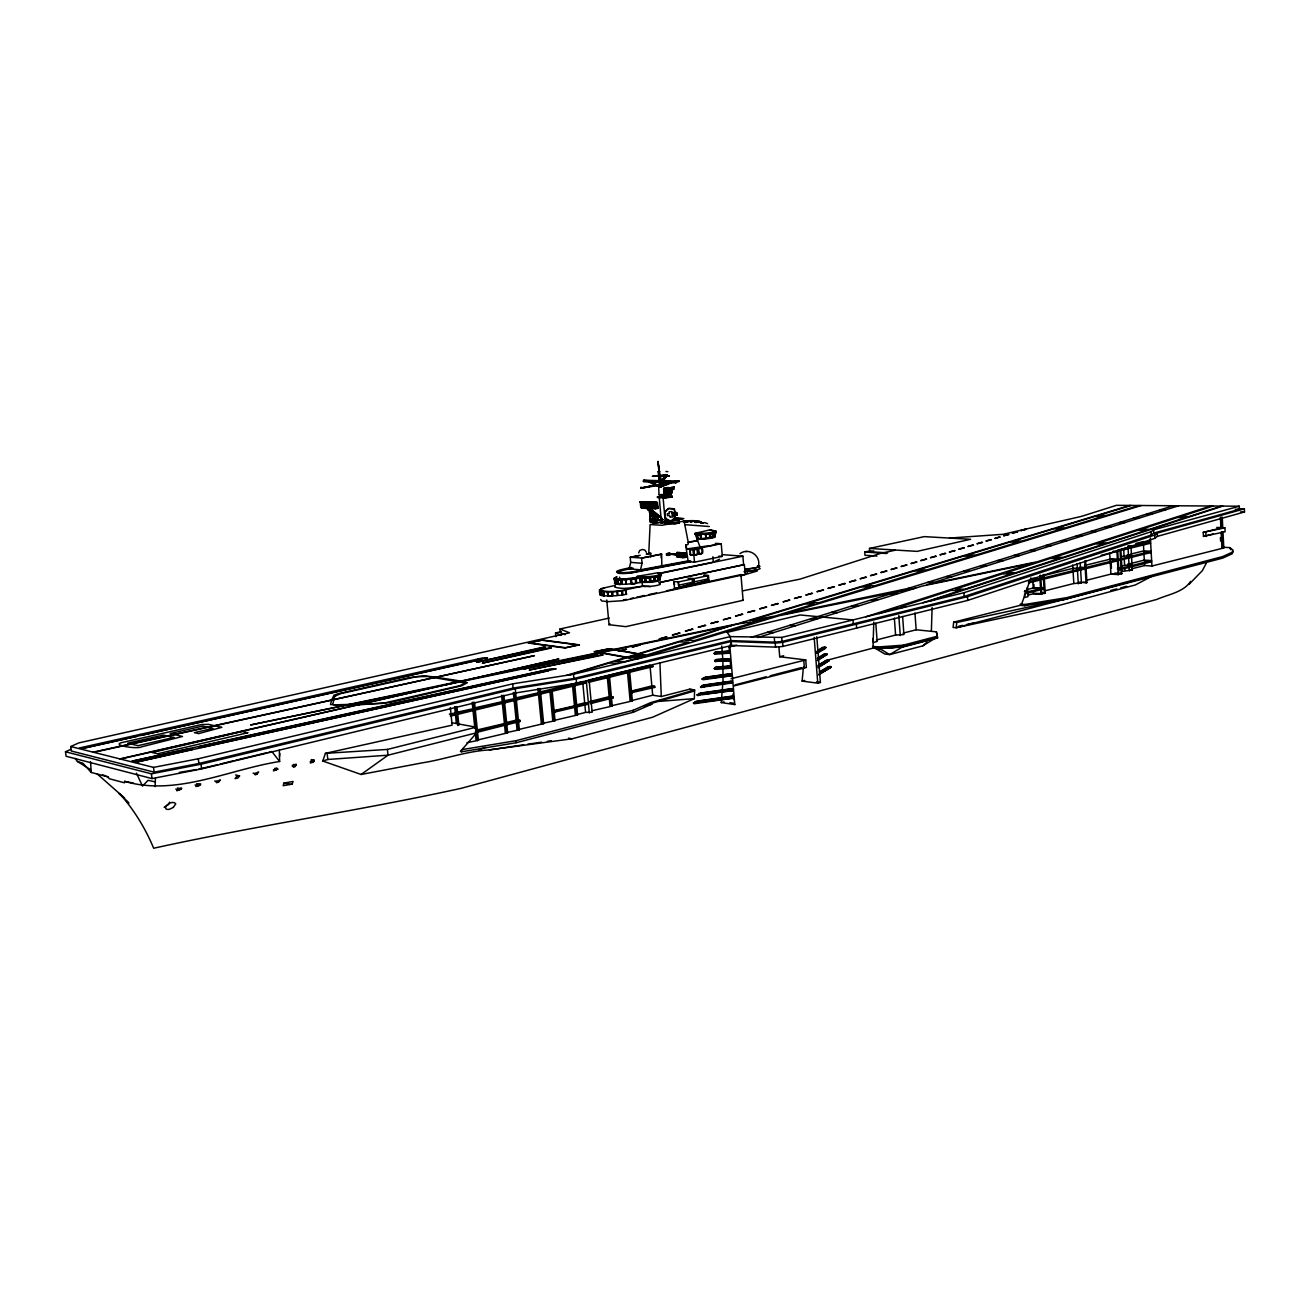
<?xml version="1.0" encoding="UTF-8"?>
<svg xmlns="http://www.w3.org/2000/svg" width="1310" height="1310" viewBox="0 0 1310 1310"><rect width="100%" height="100%" fill="white"/><g stroke="black" fill="none" stroke-linecap="round" stroke-linejoin="round"><path stroke-width="1.5" d="M669.295 491.758L668.837 494.623L671.031 494.541L671.801 492.101A9.039 2.292 86.6 0 0 671.588 489.76L671.359 488.237L668.755 487.549A12.036 1.294 -4.9 0 0 666.135 487.697L664.285 487.844L663.581 489.449L663.875 490.89L666.512 489.989M664.989 494.116L667.429 494.476L663.957 494.148L666.741 493.018L666.888 496.179L669.001 495.868L668.87 494.361L667.183 494.443L668.231 496.768M668.264 494.197C673.848 492.494 664.448 492.593 668.509 493.723M669.213 491.692L669.557 490.202L670.212 491.659A5.682 1.441 86.6 0 1 670.278 493.133L668.804 494.165L668.051 490.333M668.133 490.759L669.443 494.525L670.261 492.822L671.752 492.855L670.261 494.509L670.343 492.953L670.982 493.657M671.178 488.532L671.178 487.533L673.962 486.681L674.142 487.68L671.178 488.532L674.142 487.68M673.782 487.697L673.962 486.681M873.786 622.086L872.984 648.122L826.004 660.518L818.324 665.021M669.197 494.656C671.539 491.676 666.872 493.805 666.61 492.413M932.114 607.578L931.361 631.338M668.689 494.689L665.906 494.836L665.365 493.395A5.682 1.457 86.6 0 0 665.316 491.921L665.742 490.415L671.686 491.25M667.085 492.38C665.218 491.496 665.496 495.753 667.15 494.64M666.544 493.805L668.067 492.822M671.08 494.394L671.702 491.365L669.737 491.152L666.774 491.43L666.823 494.672M106.634 776.208L109.532 778.795L124.45 782.791L124.647 781.366C176.49 796.562 228.628 769.445 279.636 761.503L279.341 750.122M669.213 490.628L666.643 491.43C667.183 489.793 662.598 492.871 667.412 493.952L666.774 494.918L666.479 493.379L667.33 494.017L668.051 493.018L667.412 493.952M669.77 493.199L668.575 496.097M1030.904 577.808L1021.767 603.763L1020.179 605.335L953.696 622.168L953.074 627.441L956.185 627.736L1053.698 606.841L1135.361 584.948L1152.735 575.778M664.989 493.985L665.824 493.215L665.808 494.034M665.955 493.411L665.889 494.394M664.841 494.001L664.006 493.411L665.414 493.428M450.362 707.531L452.13 725.167L325.42 753.348L322.751 761.012L361.085 774.472L422.229 762.862C444.794 759.341 466.753 751.121 489.416 749.893L572.011 738.807L652.675 717.192L694.365 698.623L694.562 689.977L689.502 689.256L661.288 696.511L652.691 695.217L631.125 700.735L632.37 700.932L631.6 692.613L630.356 692.433L630.962 699.082M661.435 486.796C658.521 486.288 669.443 485.011 670.998 482.424L661.468 486.288M648.728 554.277L650.104 524.557L661.959 525.294L684.082 521.069L688.323 542.618L687.881 544.6L685.687 545.042L688.094 560.876L690.19 561.826L694.48 562.17L722.301 556.39L721.237 543.732L715.555 543.355M657.063 520.856C643.996 505.201 651.43 508.345 661.91 518.301M661.615 518.596L651.447 509.868M657.751 515.092L657.636 519.808M657.489 519.955C661.615 509.23 652.364 521.675 651.103 511.883M668.46 492.233C670.36 493.297 670.392 494.574 668.64 493.723L668.509 493.035C663.138 492.494 670.785 494.509 666.872 493.952L667.199 493.281M668.182 494.279C667.887 491.512 674.142 493.133 668.608 492.691M665.889 494.738L667.199 493.854M155.169 786.639L155.382 778.337M653.985 516.189L649.94 515.19L650.988 512.014L649.891 515.288L652.806 511.784M668.509 493.854L667.445 495.884M654.214 581.329L654.312 576.957L654.214 581.329L650.53 581.443L650.186 577.464L652.937 577.12M654.607 580.919L654.902 576.858L658.144 576.171L657.817 580.608L654.607 580.919L657.817 580.608M655.066 581.182L654.902 576.858M650.611 519.857L653.968 515.976L649.924 514.814L657.898 515.272L650.693 519.972L662.925 519.824L650.726 520.381L662.991 519.562C632.255 523.279 665.267 523.803 672.325 520.643M709.594 537.968L709.725 533.678L705.73 534.152L706.205 538.377L709.594 537.968L709.725 533.678M713.77 532.875L715.981 532.466L713.77 532.875L713.049 537.329L710.429 537.853L710.298 533.579L713.852 533.236L710.298 533.579M710.429 537.853L710.757 533.841M729.752 645.077L734.795 704.583L721.237 702.569L723.022 681.053L722.891 661.599M279.554 756.394L279.816 753.528M816.801 636.791L820.404 682.461L817.767 683.165L802.113 681.102L803.423 667.117M874.376 647.762L872.984 648.122L880.222 648.941L889.703 654.591L902.885 646.682L880.189 648.417L874.376 647.762L884.807 654.034L889.703 654.591L922.731 645.879L935.274 638.183M1063.638 599.505L956.791 622.463L956.185 627.736L1063.638 599.505L1024.649 605.728L1020.179 605.335M649.989 514.846C650.906 518.727 667.445 510.589 651.168 520.103M277.785 769.117L276.77 768.02L275.002 768.741L273.495 770.886L277.785 769.117L274.789 768.413M638.658 552.902L639.788 550.413L642.375 549.48L644.831 550.036L646.403 552.329M694.48 521.38L696.674 522.019L695.151 520.84L689.764 520.643L691.107 522.281L689.78 520.774M694.202 521.478L697.919 522.019M692.646 520.643L699.671 521.396L697.018 521.871M701.358 522.379L695.905 522.117M699.638 521.495L703.454 523.23L693.006 520.61M699.949 521.56L701.243 523.034M683.28 521.167L694.939 520.725M691.778 522.379L689.6 521.396L684.999 521.92L690.092 520.659L683.165 521.789M686.063 522.1L685.097 521.265M688.34 521.216C686.194 520.447 695.774 520.774 684.999 521.92M657.358 580.33L658.144 576.171M660.928 574.812L659.847 579.822L657.767 580.215L658.537 576.056L660.256 575.352M658.39 580.445L659.176 576.285M653.805 515.878L654.181 520.496L653.739 516.156M709.971 537.591L712.591 537.067L713.393 532.974M714.31 536.429L715.882 531.811L714.933 536.642L713.59 537.182L714.392 533.088M239.55 775.913L237.945 778.025L235.047 778.631L236.635 776.519L239.55 775.913L235.62 774.963M169.661 802.162L168.581 804.504L164.159 807.288L165.387 806.845M739.97 553.655C748.583 547.105 761.65 555.735 758.277 566.706A10.807 1.572 -4.7 0 1 748.78 568.736L745.308 568.999M659.667 579.036L660.338 576.138M660.584 576.253L659.339 579.495M714.621 535.97L715.293 533.137M688.094 560.876L640.508 569.817L629.144 568.851L630.683 562.367L630.225 557.258L640.246 555.243M640.508 569.817L642.064 563.3L641.605 558.158L661.665 554.114L661.796 565.429M331.561 700.162L330.513 704.551L343.695 705.37M331.643 699.867L334.099 695.07L339.044 693.514L409.08 677.597L423.654 675.829L435.493 677.09M657.767 580.215L659.208 579.609L660.387 575.237M606.759 599.996L609.052 624.706L625.82 626.655L743.081 600.308L742.377 599.865M640.639 505.447L641.556 501.976M642.539 503.711L642.964 502.041L643.505 507.51M642.62 503.908L643.046 502.303L643.898 503.973M643.538 505.906L644.454 502.369L644.782 505.971M645.453 504.055L645.797 502.188M646.37 506.053L647.222 502.254M644.389 502.123L643.947 503.777L643.21 502.058M648.286 504.203L648.646 502.336M649.203 506.2L650.153 502.647M651.152 504.35L651.496 502.467M652.069 506.348L652.92 502.549M654.001 504.497L654.361 502.614L654.918 508.509L656.392 508.329L655.409 502.516M650.071 502.401L649.629 504.072L648.892 502.336M653.166 502.549L654.722 506.184L655.786 502.68L656.392 508.329M654.918 506.495L655.868 502.942M656.785 504.432L657.227 502.762L657.767 508.264L656.441 506.741L657.669 508.378M656.867 504.645L657.309 503.007M1190.626 581.394C1183.536 592.218 1168.16 594.462 1156.877 599.407L461.529 788.243C359.48 810.71 255.532 825.791 153.663 848.241C145.639 828.87 134.57 810.857 120.897 794.941L128.888 803.194L126.022 800.377M200.397 784.772L200.659 783.871L197.646 784.477L195.91 786.54L200.397 784.772L196.533 783.789M741.116 575.794L756.82 571.127L756.705 569.686L747.126 571.75L747.24 573.207M705.255 538.459L701.783 538.672L705.255 538.459C708.546 532.302 696.887 533.055 701.783 538.672M649.744 581.853L649.531 577.514L645.24 578.087L646.207 582.049L649.744 581.853L649.531 577.514M646.207 582.049L645.355 577.759M292.13 784.166L293.063 781.464L284.204 783.036L283.107 785.689L292.13 784.166L283.549 783.167M653.1 511.719L649.891 515.288L653.133 511.62L649.907 515.256L651.005 511.948M672.963 488.057L664.956 496.965L672.161 496.998L672.096 496.146L670.524 496.916M616.797 591.563L612.671 591.842L613.031 595.903L617.174 595.624L616.83 591.449M677.204 552.738L680.872 553.442L677.221 553.753L677.548 552.525M678.203 553.819L678.547 552.607L682.887 552.82C686.849 552.853 685.032 555.129 683.214 553.066M677.532 556.472L677.99 556.144C683.82 557.929 673.52 556.816 677.385 554.932M678.187 553.098L677.221 553.753M677.057 556.21C678.858 557.241 681.167 555.636 680.496 557.471C678.776 555.44 679.12 556.75 677.45 556.242M676.992 552.542C677.892 557.11 675.944 551.33 677.958 552.443L678.58 553.115L677.319 553.18M677.204 556.734L679.841 556.16L677.09 556.521M680.512 552.755L677.909 553.213M677.057 556.865L678.695 556.341M681.167 554.048L681.855 553.524L679.906 553.131L681.495 552.82M678.613 553.491L684.868 552.967L685.638 554.949M681.118 553.017L682.854 553.59L681.233 552.918M681.364 553.066L680.185 553.966M680.217 556.635L681.806 556.324M678.514 557.307L682.215 556.242L684.148 557.176L683.46 557.7M679.906 553.131L682.494 552.902M682.494 553.115L683.885 552.885M683.181 556.865C686.98 556.619 680.922 557.372 684.18 556.39C687.357 557.618 681.331 557.7 683.329 556.324C683.018 559.092 688.503 556.095 684.541 557.192C681.855 555.866 682.674 557.683 678.875 556.324M685.097 553.606L681.626 552.935M684.262 553.459L683.574 553.328M684.262 557.077L685.441 557.028M685.245 557.143L686.112 556.996M685.376 556.816L684.868 557.471M685.474 555.571L685.703 557.389L686.08 554.965L668.951 554.114L686.08 554.965M685.818 557.061L685.31 555.604M600.7 599.456L601.617 600.962L608.298 601.65L623.134 600.668L745.193 574.386L744.375 564.61L660.109 582.295M599.882 594.576L599.767 589.893L601.257 591.137L601.634 595.182L599.882 594.576L600.815 593.889M659.012 486.845L659.683 486.207L650.513 481.572C641.523 480 677.892 494.771 649.203 481.556M731.406 675.764L730.309 673.733L705.599 677.172L702.013 679.038L731.406 675.764L702.962 679.726M730.538 682.084L731.881 681.331L732.437 682.346L700.555 686.833L704.141 684.966L730.931 681.2M731.569 688.667L732.683 690.697L731.569 688.667L700.866 693.006L697.002 694.922L732.683 690.697M733.305 698.148L732.208 696.134L697.313 701.096L693.448 703.011L733.305 698.148L694.136 703.748M650.923 520.398L649.891 520.791L650.251 519.546L651.463 520.316L650.251 519.546M181.255 788.964L181.713 788.096L180.698 788.014L176.752 790.732L181.255 788.964L177.423 787.949M1206.232 563.267L1202.383 570.62L1189.054 584.325M714.654 660.944L716.603 659.503L728.278 658.668L730.178 659.847L729.654 660.731L714.654 660.944L730.178 659.847M714.015 653.461L715.948 652.003L727.639 651.185L729.539 652.364L729.015 653.231L714.015 653.461L729.539 652.364M714.769 654.23L716.701 652.789L721.908 652.429M657.423 520.872C658.537 513.356 641.31 507.592 651.594 510.081M609.052 624.706L610.231 624.084M1233.218 551.788L1231.989 553.884L1222.705 558.109L1062.476 599.996L1063.507 599.652M727.115 652.053L727.639 651.185M728.278 658.668L728.442 660.567L729.654 660.731M722.661 667.429L728.917 666.151L730.816 667.347L730.292 668.215L714.245 668.509L716.324 667.036L728.917 666.151M659.601 481.13L666.348 476.136L662.925 481.769L662.205 480.754L644.323 480.213M715.375 661.73L716.914 661.091L716.603 659.503M827.232 667.854L828.002 666.79L831.31 666.774L818.635 674.961M817.325 660.649L827.331 654.23L824.088 654.165L817.817 657.784M820.044 664.629L826.004 660.518L829.328 660.518L818.111 667.74M641.867 505.988L640.819 507.379L641.982 506.102L642.064 508.083L651.709 508.951M643.341 501.714L643.816 507.658L644.7 506.135L644.946 507.707L644.766 502.221L645.29 507.199M643.75 507.641L644.815 506.25M649.105 507.92L647.779 506.397L649.187 507.822L650.497 506.544M653.231 506.577L652.167 507.969L651.905 506.511M652.282 508.083L653.346 506.692L653.608 508.165M655.033 508.133L656.097 506.724M655.147 508.247L656.212 506.839M824.088 654.165L823.22 655.278L826.561 655.295M822.795 647.418L821.927 648.532L823.122 649.138L826.053 647.484L822.795 647.418L817.587 650.382M451.966 722.76L476.119 727.181L476.693 732.765L460.383 751.498L461.726 751.76L516.206 742.721L633.418 712.214L651.84 704.141L650.677 702.635L694.562 689.977L689.502 689.256M615.389 586.192L614.701 587.011C626.327 590.957 639.247 584.604 650.415 586.667M295.241 766.448L296.256 764.221L293.538 764.827L292.474 766.072L293.669 767.234L295.241 766.448L292.228 765.76M614.013 578.742L615.241 578.054L614.013 578.742L615.16 583.72L615.438 579.315M314.22 760.258L311.452 760.848L310.421 763.075L314.269 761.257L314.22 760.258L311.19 759.587M649.269 510.016L650.628 519.513M665.955 471.534L667.822 471.633M660.256 481.032L665.349 476.431L667.298 476.283L665.398 475.71L669.164 476.136L666.659 476.349L666.626 474.924L667.674 475.776M705.239 679.153L710.446 677.335M173.362 807.386L175.753 803.832C173.428 800.328 165.862 804.045 165.502 807.91L165.944 808.794A4.176 2.243 -22.4 0 0 169.907 809.089L173.329 807.386M700.916 538.688L700.375 534.464L696.642 534.758L698.05 538.656L700.916 538.688L700.375 534.464M698.05 538.656L701.276 538.361M642.44 581.984L645.699 581.706L644.733 577.759L640.967 578.021L642.44 581.984L645.322 582.066L644.356 578.119L640.967 578.021M644.733 577.759L645.322 582.066M672.685 489.187L664.874 496.113L661.353 495.95M257.071 774.095L258.659 771.983L254.353 773.768L255.27 774.832L257.071 774.095L253.108 773.146M922.731 645.879L927.054 642.08M665.103 476.283L669.132 475.923L665.071 475.988M680.594 556.783L679.382 556.013M681.413 556.504L682.461 557.618L682.346 556.242M677.532 557.241L677.532 556.226M680.611 553.098L679.923 552.591C677.827 551.756 681.265 554.965 678.269 552.804M701.243 687.57L709.021 685.114M683.149 554.195L683.836 553.672L682.215 552.984M70.593 749.451L65.5 751.776L66.09 756.263L151.993 778.582L201.576 768.937L515.714 692.941L576.564 683.247L731.324 645.502L775.553 647.124L782.971 646.419L967.713 600.406L1154.863 538.328L1157.385 536.363L1244.5 511.964L1244.353 508.869L1238.294 508.82M65.5 751.776L151.403 773.817L201.003 764.221L515.288 688.683L576.171 679.038L730.98 641.523L775.225 643.095L782.643 642.391L967.468 596.672L1154.683 535.037L1157.205 533.105L1244.353 508.869M218.59 781.988L220.375 779.925L215.839 781.677L216.723 782.709L218.59 781.988L214.709 781.006M565.101 634.679L560.32 632.746L559.959 628.996L569.506 632.812L78.731 742.917L70.74 746.536L71.329 751.023L154.105 772.147L198.874 763.484L513.111 688.094L573.911 678.465L730.521 640.59L774.652 642.146L782.054 641.442L964.16 596.459L1151.195 535.053L1153.766 533.088L1239.424 509.328L1239.26 506.217L1116.447 505.333L1081.323 516.418L1002.985 534.316L949.488 538.066M70.74 746.536L153.516 767.382L198.301 758.768L512.685 683.836L573.502 674.257L730.194 636.611L781.726 637.413L963.898 592.726L1151.015 531.762L1153.586 529.813L1239.26 506.217M677.663 552.755L678.547 552.607M684.508 553.573L682.657 553.819L683.804 553.213M684.868 552.967L684.639 553.606M684.148 554.261L685.719 553.36M680.938 556.357L682.837 556.914M681.478 557.536L685.49 556.717M683.787 556.472L682.461 557.618M684.262 557.29L685.179 556.472M361.085 774.472L388.038 755.182L476.693 732.765M662.909 495.753L671.768 489.416L673.717 489.269L672.701 489.449L672.587 488.106M662.844 494.983L672.75 488.958M618.877 663.351L609.314 662.991L570.358 674.748M831.31 666.774L819.094 674.093L830.54 667.838M819.307 671.965L828.002 666.79M820.109 672.177L830.049 666.25M817.915 665.938L828.051 659.978M818.57 666.774L826.512 662.107L825.218 661.583M818.341 666.986L829.328 660.518M817.391 658.701L826.135 653.641M818.062 659.552L824.498 655.819M817.784 659.765L827.331 654.23M816.883 653.362L825.185 648.614M816.703 651.545L824.858 646.894M816.032 653.182L826.053 647.484M655.573 508.264L649.007 509L649.924 508.853M648.417 509.77L649.547 509.754M668.87 494.361L667.576 494.852L668.116 496.048M667.969 493.248L671.342 492.625L668.215 492.724M667.854 492.74L664.334 493.231L668.231 491.823M1152.276 575.86L1062.476 599.996M612.081 595.935L611.95 591.76L607.856 591.94L608.233 596.001L612.081 595.935L611.95 591.76M608.233 596.001L612.327 595.821M607.856 591.94L608.479 595.886M660.666 486.436L670.998 482.424M660.944 486.927L670.507 482.506M599.98 589.729C604.696 587.715 596.901 590.581 600.357 593.758M619.646 577.137C617.714 581.64 636.84 576.302 640.59 577.563L642.735 585.979M674.519 588.649L693.35 583.605L692.941 578.873L688.127 578.578L692.188 578.922L692.482 582.262L678.645 585.242L678.351 581.886L673.897 581.607L674.519 588.649L693.35 583.605M708.857 580.248L690.19 585.259L708.857 580.248L708.448 575.548L703.634 575.254L707.711 575.614L707.99 578.922L694.333 581.869L694.038 578.529M651.119 519.382L649.563 519.857M462.889 749.467L516.009 740.69L633.238 710.266L650.677 702.635M621.955 584.358L621.857 579.904L621.955 584.358L625.967 584.129L625.558 579.806L621.562 580.019M625.967 584.129L625.558 579.806M713.59 537.182L714.933 536.642M616.83 576.662L613.899 578.349L625.705 579.429L640.59 577.563M616.633 577.235L615.487 577.907M687.521 520.643L685.588 522.002L688.061 521.314M695.233 522.117L697.116 521.38M478.87 749.795L485.453 747.371M663.04 497.047L665.316 522.657L661.501 522.985L662.483 522.625M476.119 727.181L387.416 749.435L388.038 755.182L327.811 759.472L322.751 761.012M657.718 573.6L713.361 562.137L719.583 559.223M663.073 497.129L659.241 497.473L661.468 522.886M659.487 496.408L662.991 496.277L661.861 496.146M680.643 552.869L682.101 553.082M680.005 557.094L681.839 556.848M680.987 557.159L681.216 556.16L679.857 556.39M662.418 494.476L659.339 494.738M658.995 494.852L658.668 484.913L660.698 484.897M923.026 602.764L960.328 590.499L950.913 590.401L900.756 606.726L905.538 607.054M1221.46 506.086L1189.087 516.566L1180.605 516.631L1213.126 506.02M929.822 601.093L1222.77 506.086M878.797 613.604L895.925 608.102L901.853 607.955M865.976 616.748L1033.197 563.054L922.355 586.029L757.786 637.561M1210.784 506.004L1037.471 561.679L927.153 584.522L1178.64 505.775M751.219 637.331L902.721 590.09M907.601 588.567L1173.252 505.742M1139.094 505.496L1106.246 515.469L1098.14 515.534L1131.152 505.431M636.251 659.192L779.122 615.716L915.526 588.157M1141.337 505.513L784.608 614.046L910.499 587.977L909.631 587.944M566.591 675.338L625.934 657.44M626.769 657.194L637.724 653.886M638.543 653.641L731.684 625.541L615.372 649.662M1129.924 505.431L737.415 623.822L613.899 649.4M627.032 657.636L615.323 661.353L624.985 661.648L688.798 642.096L679.317 641.851L639.657 653.837M627.867 657.391L638.838 654.083M619.761 650.792L618.353 651.217L620.563 650.939M620.58 650.546L626.508 649.154L621.382 650.693M694.644 690.927L650.759 703.601M657.407 520.643L650.693 520.037M721.237 702.569L724.037 701.832M802.113 681.102L804.733 680.398M604.205 595.821L604.27 591.645L604.205 595.821L607.824 595.87L607.447 591.809L603.828 591.76M607.824 595.87L607.447 591.809M904.784 646.174L933.375 638.691M873.164 646.403L878.208 646.96L878.339 648.728L903.229 646.96L937.567 637.937L936.421 631.846L916.165 629.783L903.032 633.156M601.994 588.878L604.614 588.19M733.682 686.014L806.354 667.494L805.748 659.913L779.696 656.736L778.91 646.993M697.69 695.659L699.966 695.053M1110.847 590.433L1116.775 588.878M1120.738 587.846L1126.665 586.291M878.208 646.96L903.114 645.191L937.452 636.201M644.258 706.09L651.84 704.141M1020.293 604.139L1024.567 604.5L1066.848 597.622L1222.623 556.586L1231.908 552.378L1233.136 550.282L1229.828 547.613L1221.755 547.171M735.008 684.901L766.284 676.779M770.198 675.764L801.474 667.625M876.357 640L895.598 635.055L903.933 634.597L902.606 616.551M731.062 678.727L805.748 659.913M1028.53 595.002L1033.574 593.725L1041.843 594.085L1041.565 589.566L1044.07 588.927L1044.365 593.446L1034.491 593.495L1041.843 594.085M1044.365 593.446L1045.265 593.217L1044.365 578.987L1117.463 560.844L1118.265 574.599L1110.929 574.091L1087.415 580.052M1078.703 582.262L1086.94 582.59L1086.088 568.622M1118.265 574.599L1118.855 570.014L1121.147 569.441L1121.393 573.813L1111.781 573.878L1119.117 574.386M1121.393 573.813L1121.982 569.228L1151.703 561.712L1151.948 566.018L1144.612 565.543L1131.594 568.835M1151.948 566.018L1223.802 547.973L1222.983 531.827L1221.149 532.024L1221.984 548.169M466.966 742.704L478.396 740.33L477.495 731.553L476.398 731.832L477.298 740.608M506.561 733.125L505.693 724.43L506.774 724.152L507.641 732.847L477.184 740.101L478.396 740.33M517.073 729.899L516.222 721.253L518.498 721.188L519.366 729.85L506.413 732.617L507.641 732.847M541.358 723.677L538.41 693.514L540.686 693.448L543.634 723.628L518.138 729.621L519.366 729.85M553 711.969L554.228 712.165L555.063 720.713L542.405 723.415L543.634 723.628M576.596 715.194L575.778 706.729L576.793 706.467L577.612 714.933L553.819 720.5L555.063 720.713M589.091 679.89L592.153 712.263L585.586 712.378L576.367 714.736L577.612 714.933M592.333 710.659L612.261 706.074L611.475 697.706L609.248 697.755L610.018 706.123M610.657 701.947L611.017 705.877L632.37 700.932M619.925 571.111C610.296 574.648 631.436 573.6 634.318 572.355L690.19 561.826M619.139 571.618L621.005 571.144M779.696 656.736L783.658 655.737M1045.462 590.695L1073.823 583.507L1081.421 583.048L1080.57 569.08L1077.442 569.866L1078.294 583.834M1121.573 571.389L1132.348 570.079L1132.102 565.756M660.125 475.988L658.537 476.087L660.125 475.988C662.647 481.605 655.786 481.147 662.876 481.13L666.348 476.332M615.52 583.818L618.058 584.063L615.52 583.818L615.111 579.511C620.252 578.365 615.536 586.651 621.546 584.227L621.153 579.904L617.714 579.904L621.153 579.904M618.107 584.227L621.546 584.227M220.113 764.09L233.835 760.651M1026.483 589.697L1033.213 588.01L1044.07 588.927M1121.245 565.887L1132.037 564.594L1131.562 556.439M1143.859 552.018L1151.179 552.46L1151.637 560.565L1144.318 560.107L1127.566 564.315L1132.037 564.594M714.851 669.295L730.292 668.215M1024.322 591.727L1027.597 590.908L1027.367 587.486M505.578 723.3L503.351 702.078L504.579 702.275L506.659 723.022L476.169 730.178L477.38 730.407L475.235 709.447L472.926 709.512L474.875 728.557M475.53 732.699L520.021 721.45L519.906 720.32L516.107 720.123L505.431 722.809L506.659 723.022M574.762 685.13L576.695 705.353L552.885 710.839L554.114 711.052L552.149 690.648M554.015 720.975L553.197 712.427L587.568 704.371L587.469 703.274L584.686 702.831L575.45 705.157L576.695 705.353M589.467 701.62L609.15 696.674L612.916 696.855L613.031 697.935L590.384 703.667L590.286 702.569L612.916 696.855M631.387 701.178L630.634 692.875L654.738 687.39L654.64 686.309L651.84 685.916L630.257 691.352L631.502 691.533L629.684 671.702L627.457 671.768L630.143 700.981M477.38 730.407L476.283 730.685L474.138 709.725M552.787 720.762L549.873 690.714L551.101 690.91L553.082 711.314L554.114 711.052M628.702 671.948L630.519 691.778L631.502 691.533M1025.403 592.415L1040.582 588.583L1040.025 580.068L1032.657 579.511M1041.483 588.354L1044.004 587.731L1043.464 579.216L1040.942 579.839L1041.483 588.354L1034.114 587.781L1033.901 584.391M1121.082 568.278L1118.789 568.851L1118.314 560.631L1120.607 560.058L1121.082 568.278L1117.414 568.032M1151.637 560.565L1121.917 568.065L1121.442 559.845L1151.179 552.46M475.415 731.553L519.906 720.32M553.082 711.314L587.469 703.274M630.519 691.778L654.64 686.309M553.197 712.427L554.228 712.165M630.634 692.875L631.6 692.613M1025.255 593.692L1040.648 589.795L1040.942 594.314M660.109 475.71L658.504 475.792L660.109 475.71L657.997 461.48L659.208 471.633M659.749 471.6L658.144 471.682L659.045 481.016M1028.546 581.689L1039.96 578.856L1039.731 575.45M1043.169 574.599L1043.382 578.005L1040.861 578.643L1040.648 575.221M1113.238 551.199L1116.922 551.428L1117.397 559.665L1044.283 577.792L1044.07 574.386M1151.113 551.313L1121.376 558.682L1120.901 550.462L1150.655 543.208L1151.113 551.313L1143.794 550.871L1130.759 554.097M1028.415 582.95L1040.025 580.068M1042.596 575.843L1072.89 568.376L1080.488 567.901L1080.193 562.891M1084.549 565.494L1110.061 559.206L1117.397 559.665M1120.705 556.57L1131.496 555.293L1131.021 547.121M1220.396 517.319L1220.953 528.045L1203.268 532.368L1203.481 536.38L1213.306 533.956M1203.481 536.38L1225.079 531.794L1224.866 527.815L1216.777 527.422M235.653 760.242L266.88 752.693M728.671 646.812L734.189 645.47M450.329 714.982L585.455 681.986L585.554 683.1L450.46 716.144M588.272 681.298L652.773 665.545L652.871 666.626L588.37 682.395M728.688 647.091L736.646 645.159M1218.742 527.652L1217.94 527.848L1222.77 527.848L1222.23 517.139L1221.264 517.368L1221.821 528.094L1222.77 527.848M458.877 725.249L457.681 713.737L456.568 714.015L457.763 725.511M503.499 702.553L504.579 702.275M515.272 699.671L516.337 699.409L518.383 720.058M609.15 696.674L607.283 676.697L609.527 676.631L611.377 696.609M1203.268 532.368L1224.866 527.815M1127.976 546.696L1130.956 545.959L1127.976 545.795M1117.692 550.053L1119.985 549.496M1120.82 549.299L1150.589 542.045L1150.376 538.099M449.428 714.065L457.567 712.591L456.944 706.548M474.515 702.291L475.121 708.301L456.355 712.378L457.567 712.591M475.792 707.629L504.465 701.145L503.859 695.201M515.288 688.683L516.222 698.279L503.236 700.948L504.465 701.145M540.195 688.421L540.572 692.335L515.01 698.083L516.222 698.279M541.079 691.713L582.672 681.577L585.455 681.986M589.434 679.923L649.973 665.169M1101.219 555.26L1116.922 551.428M631.469 567.508C602.682 572.748 622.463 573.796 634.253 571.553L690.124 561.024M621.857 570.636L629.602 568.769M1135.803 543.453L1143.27 541.636L1150.589 542.045M119.849 758.899L558.911 658.963L472.746 678.629M120.52 759.063L459.761 681.609M268.845 752.235L271.858 751.531L279.636 761.503M555.866 636.709L555.505 632.959L561.433 631.633M559.959 628.996L609.232 618.058M895.352 550.167L879.992 553.557L800.132 579.102L742.541 590.892M677.204 514.601L675.289 515.387L677.335 515.19L677.221 513.798L676.648 512.603L674.404 512.57M93.076 752.153L534.447 655.655L93.731 752.333M218.148 764.582L198.58 769.15M630.585 598.572L633.336 597.982M636.693 597.245L644.651 595.526M648.614 594.658L656.572 592.939M666.512 590.794L740.936 574.599L743.081 600.308M869.48 548.448L924.238 536.625L970.579 539.278L917.098 551.379L869.48 548.448L869.725 551.674L887.64 552.885M876.898 556.079L864.993 555.26L864.747 552.034L870.708 550.74M869.725 551.674L873.639 550.822M958.904 626.164L962.801 625.328M966.682 624.477L974.46 622.79M643.734 586.012C629.439 588.517 613.915 594.052 599.423 590.106L601.634 588.436L614.881 585.488M658.684 582.835L744.375 564.61M673.897 581.607L674.584 584.866M689.961 578.185L694.005 578.643L708.448 575.548M692.941 578.873L678.318 582L678.727 586.749M743.572 564.544L742.885 556.177L658.684 573.78A11.888 1.719 -5.1 0 1 661.206 574.992A11.708 1.703 -5.1 0 1 652.658 577.071A11.708 1.703 -5.1 0 1 640.786 577.563M655.36 577.12L658.602 576.449M459.057 681.478L250.603 724.954L430.957 687.881M444.892 684.999L599.882 652.871M600.897 652.658L614.374 649.875M690.927 561.286L631.158 572.667L620.252 573.141M461.628 680.938L598.408 652.609M599.423 652.396L612.883 649.613M690.19 554.687L693.76 554.834L690.19 554.687L690.19 549.692L690.616 554.605M697.542 549.201L693.645 549.905L694.071 554.818C701.914 557.618 695.495 541.292 697.608 554.097M702.209 548.251L698.328 548.956L698.754 553.852C706.565 556.635 700.179 540.359 702.275 553.131M694.071 554.818L697.968 554.114M698.754 553.852L702.635 553.164M629.144 568.851L633.008 568.049M666.266 553.852L669.967 553.295L670.098 554.736C665.611 557.143 665.152 552.492 669.967 553.295M685.687 545.042L686.964 548.923L693.367 549.381L721.237 543.732M666.479 555.309L670.098 554.736M679.923 552.591L678.891 553.295M685.294 553.639L683.509 553.197M646.256 554.048L650.742 553.279L650.792 557.11M631.289 557.176L639.067 555.62M646.845 554.064L650.742 553.279M661.665 554.114L641.687 558.011L630.225 557.258M686.964 548.923L706.385 546.106A9.727 1.294 -4.9 0 0 713.934 544.927A9.907 1.326 -4.9 0 0 715.358 543.666M699.802 546.319L697.657 540.719L688.012 542.438M667.429 496.817L667.723 495.95M665.103 523.116L671.49 521.904L679.169 522.608L674.814 524.197L665.103 523.116L679.169 522.608M665.185 523.869L671.555 522.657M672.161 481.834L678.973 480.885L640.786 488.106L668.149 482.489M640.786 488.106L678.973 480.885M653.068 523.509L669.41 520.414M676.288 519.906L682.559 518.678L675.616 518.252M649.891 520.791L651.463 520.316M654.902 508.247L656.588 507.936L643.603 507.298M647.549 509.885L648.925 509.639M654.902 506.659L655.262 508.788L656.818 508.296L656.277 502.352L654.427 502.893L656.064 502.647L657.587 506.626M640.246 501.763L640.77 507.559L657.849 508.476L657.391 502.467L639.673 501.763L657.112 502.794M642.146 507.576L644.012 507.265L643.521 501.73L641.654 502.139L641.949 505.824M642.064 508.083L643.865 507.609M663.712 497.276L666.168 496.834L663.777 498.144L663.712 497.276L672.096 496.146M639.673 501.763L657.391 502.467M639.689 502.041L640.508 501.894M643.308 502.008L641.671 502.254L640.705 505.758L657.636 506.806M663.777 498.144L672.161 496.998M637.118 577.251L637.053 576.416L657.653 572.765L661.124 574.157A11.708 1.687 -5.1 0 1 652.593 576.236A11.708 1.687 -5.1 0 1 640.705 576.727M636.136 578.725L640.066 578.152L640.459 582.475L636.529 583.048L636.136 578.725L636.529 583.048M641.736 487.32L640.721 487.402M659.339 484.045L661.026 483.93M675.272 481.507L676.451 482.571L643.423 481.49L644.012 480.115M615.111 579.511L616.109 583.72M601.356 595.379L604.139 595.657L603.763 591.596L600.979 591.334L601.356 595.379L604.139 595.657M626.147 590.27L622.299 590.826L622.676 594.887L626.508 594.331L625.771 590.221L626.508 594.331M600.979 591.334L601.929 595.28M653.657 476.398C692.089 472.959 626.508 477.839 664.76 475.743M653.625 476.119L664.743 475.464M643.423 481.49L659.634 481.769L659.536 480.655M179.388 772.409L196.484 769.51M660.158 484.487L679.038 481.589M626.688 599.423L623.364 599.8M689.944 541.832L697.002 540.719M694.955 533.416L709.807 529.846L716.21 531.09A11.43 1.457 -4.9 0 1 705.353 533.236L694.955 533.416L697.657 540.719M489.416 749.893L523.673 744.817M527.701 744.211L541.62 742.164M547.383 741.296L551.232 740.74M695.037 701.685L733.158 696.265M699.999 701.538L703.961 700.965M709.938 700.113L713.917 699.556M717.88 698.983L721.859 698.426M727.836 697.575L731.799 697.002M693.448 703.011L733.715 697.28M701.882 685.556L731.881 681.331M712.935 684.557L716.848 684.017M722.711 683.181L726.624 682.641M700.555 686.833L732.437 682.346M703.519 686.98L731.095 683.1M698.59 693.596L732.519 688.798M707.482 692.908L700.866 693.006M711.428 692.335L715.375 691.778M719.321 691.221L725.249 690.386M697.002 694.922L733.076 689.813M701.947 694.775L731.733 690.567M703.323 677.761L731.258 673.864M714.343 676.795L720.173 675.976M724.07 675.436L729.899 674.617M702.013 679.038L731.815 674.879M666.659 474.924L667.576 475.874M674.093 518.203L673.258 518.269M631.305 579.347L635.481 578.938L635.874 583.261C630.159 587.42 629.127 576.105 635.481 578.938M650.382 577.775L650.71 581.755L650.186 577.464L654.509 577.268M614.439 583.196L615.831 583.638M631.698 583.67L635.874 583.261M650.53 581.443L654.017 581.018M705.73 534.152L709.922 533.972M706.008 538.082L709.398 537.673M673.536 515.763L675.911 514.715L675.059 515.682L674.863 513.291L675.976 514.797L673.536 515.763L673.324 513.373L676.484 514.077M622.135 595.067L617.976 595.444L617.6 591.383L621.775 591.006L622.135 595.067L621.775 591.006M599.767 589.893L600.619 594.642L599.505 590.548M599.964 594.724L601.634 595.182M664.645 490.153L663.548 488.728L665.349 488.548L665.808 490.71L669.197 490.497L669.033 488.319C672.063 486.714 671.473 491.708 670.638 488.302L670.769 489.678L668.297 489.121L668.395 491.332M659.749 481.9L658.57 482.113L661.01 481.9M664.94 492.953L666.643 491.561L665.398 492.462M896.875 647.173L880.189 648.417M746.978 569.113L755.985 567.918L759.964 566.329L759.178 565.691M664.334 493.231L666.168 493.035M664.858 492.969L664.006 493.281L663.957 491.79L665.66 490.71L665.349 488.548M663.63 488.614L665.496 489.301L664.514 488.63M673.373 512.914L676.648 512.603L677.335 515.19L677.221 513.798L674.273 513.913L675.878 513.766L675.518 512.98L675.878 513.766M672.128 513.307L675.813 512.963M673.324 513.373L675.927 514.126M672.292 515.141L674.372 514.945M664.989 492.347L665.791 490.448L667.101 491.316M668.526 491.332C668.608 488.876 671.326 495.131 669.59 490.742M664.629 490.022L666.495 489.875L666.266 488.483L664.219 487.991M669.819 492.151L669.164 489.072L670.524 488.302M694.365 698.623L659.438 701.358L659.356 700.392M666.037 492.855L666.741 493.133M746.864 551.461L745.816 551.543M387.416 749.435L325.42 753.348M669.082 490.267L670.016 490.628M714.605 652.331L728.851 651.332M716.111 653.903L729.015 653.231M715.244 659.831L729.49 658.832M716.717 661.403L728.442 660.567M714.982 667.38L730.128 666.315M714.245 668.509L730.816 667.347M665.316 490.89L666.577 490.775M667.101 492.871L667.592 490.71M668.558 492.887L669.508 492.986M668.166 489.121L666.217 487.746L668.902 488.335L668.28 488.99M668.198 491.25L669.115 490.775M673.929 522.772L674.093 522.968M667.167 488.417L667.281 489.056M659.208 471.731L658.144 471.682M667.298 489.17L665.627 489.285L669.132 489.842L667.51 489.809M667.101 487.697L668.87 488.221L667.854 487.647M666.79 491.545L669.328 492.069M666.757 494.672L668.444 494.574M645.24 578.087L649.416 577.857M646.321 581.706L649.858 581.509M666.02 492.429L667.592 490.873M745.423 571.324L747.519 571.225M743.998 571.586L756.181 570.243L760.144 568.655L759.358 568M665.382 494.328L666.512 494.296M660.698 522.821L683.869 518.58L674.781 517.958M669.459 492.069L670.933 491.348L671.752 492.969M648.712 481.638L650.513 481.572M671.178 487.533L671.539 488.532M665.365 491.97L665.775 490.955L665.988 491.872M347.199 705.255L356.189 704.96M357.728 704.911L390.02 702.569L461.546 685.785L467.375 682.739L462.479 681.347M709.283 526.505L685.228 524.688M670.18 490.464L669.737 488.302M669.001 488.204L671.195 488.188M666.233 497.702L657.423 497.522L657.358 496.67L666.168 496.834M1235.33 509.295L1239.424 509.328M1240.455 511.932L1244.5 511.964M1160.201 509.803L1165.572 509.868M696.642 534.758L700.015 534.791M1146.905 513.962L1152.309 514.028M1133.33 518.187L1138.75 518.269M1119.477 522.51L1124.93 522.592M1105.329 526.915L1110.831 527.013M1090.886 531.418L1096.421 531.516M1076.149 536.019L1081.716 536.117M1061.1 540.702L1066.7 540.833M1045.724 545.5L1051.357 545.631M1030.004 550.396L1035.67 550.544M1013.94 555.407L1019.638 555.555M642.408 582.426L650.268 582.279A9.972 1.474 -5.1 0 0 659.929 580.232L659.765 579.577M997.532 560.533L1003.263 560.696M643.783 586.503L650.644 586.323A9.972 1.49 -5.1 0 0 660.289 584.276L660.125 583.605M659.863 481.163L675.6 481.49M980.748 565.773L986.512 565.936M963.571 571.127L969.367 571.307M946 576.596L951.83 576.793M666.282 476.463L665.398 475.71M928.037 582.197L933.899 582.41M643.325 480.377L662.925 481.769L660.306 481.654M890.8 593.807L896.728 594.052M871.51 599.833L877.471 600.078M673.684 489.007L671.752 489.138L673.717 489.269M851.746 605.99L857.739 606.252M831.49 612.31L837.516 612.589M662.205 480.754L676.337 481.441M662.303 481.883L676.451 482.571M641.851 502.27L643.325 505.889M642.277 502.712L657.129 503.466L642.293 502.811M810.726 618.779L816.785 619.073M642.342 503.433L657.211 504.301M642.408 504.17L657.26 505.021M657.325 505.644L642.473 504.89L657.325 505.758M642.539 505.611L657.391 506.479M642.604 506.331L657.456 507.216M789.439 625.41L795.53 625.738M657.554 507.887L642.637 507.101L642.178 502.041M655.229 508.526L642.047 507.822L643.177 507.772M649.089 508.82L642.817 507.592M767.594 632.222L773.735 632.566M1145.169 542.897L1150.655 543.208M1221.755 547.858L1223.802 547.973M675.714 520.201L679.399 520.414M1127.026 555.014L1131.496 555.293M1110.896 558.993L1116.415 559.337M1144.367 561.237L1151.703 561.712M1113.795 560.598L1117.463 560.844M695.02 534.234L705.435 534.054A11.43 1.474 -4.9 0 0 716.275 531.909L709.807 529.846M696.969 539.032L705.779 538.885A9.727 1.277 -4.9 0 0 714.998 537.051L714.752 536.478M1117.479 569.195L1121.147 569.441M1129.367 569.883L1132.348 570.079M864.747 552.034L886.592 553.524M1079.62 567.279L1086.006 567.443L1085.613 560.762M1114.908 573.076L1122.244 573.583M698.328 548.956L699.114 553.884M689.764 549.774L693.334 549.922L693.35 554.916M693.645 549.905L694.431 554.85M1039.698 577.743L1043.382 578.005M677.876 556.242L678.727 556.652M722.498 554.654L742.885 556.177M1032.591 578.316L1039.96 578.856M1083.255 582.311L1086.94 582.59M1078.425 582.819L1081.421 583.048M676.697 552.885L677.647 552.885M680.889 553.213L679.644 552.787M684.852 553.508L685.818 553.491M718.846 556.128L722.301 556.39M692.302 520.659L693.219 520.676M694.971 521.446L695.987 522.625M699.196 522.117L703.454 523.23M669.59 553.983L686.26 555.243M668.951 554.114L686.129 555.604M677.008 556.39L678.334 556.832M685.163 557.012L686.047 557.159M1040.32 587.437L1044.004 587.731M1024.6 590.663L1027.597 590.908M1041.581 592.922L1045.265 593.217M753.283 570.849L756.82 571.127M630.683 562.367L642.064 563.3M637.053 576.416L640.524 576.727M673.487 522.837L679.235 523.361M953.696 622.168L956.791 622.463M650.726 520.381L657.325 521.036M672.75 514.977L673.897 515.272M668.002 496.506L664.874 496.113L664.956 496.965M816.474 681.953L820.404 682.461M652.871 666.626L650.071 666.25L651.84 685.916M693.105 521.298L699.294 522.019M654.738 687.39L651.938 686.98L652.691 695.217M691.205 521.626L690.354 520.823M729.899 702.684L733.797 703.274L734.795 704.583M477.593 659.339L480.393 659.765L142.528 735.09L140.006 734.468M611.475 697.706L613.031 697.935M436.214 677.204L460.76 681.085M611.017 705.877L612.261 706.074M449.543 679.988L462.987 682.117M587.568 704.371L584.784 703.928L585.586 712.378M124.647 781.366L133.342 783.053M516.337 699.409L515.108 699.212L517.335 720.336M622.299 590.826L622.676 594.887M640.066 578.152L640.459 582.475M518.498 721.188L520.021 721.45M456.469 713.524L457.681 713.737M568.524 738.169L572.011 738.807M660.06 574.55L658.717 574.304M649.973 508.558L648.352 508.968M155.448 781.923L148.079 780.301L142.479 786.131L136.486 773.195M311.24 760.57L314.269 761.257M310.142 761.814L313.172 762.486M293.293 764.516L296.306 765.204M667.019 474.859L667.281 475.841M273.446 769.609L276.426 770.296M134.209 735.761L136.731 736.384L81.875 748.616L487.549 657.915L482.669 657.947L79.402 747.961M195.059 784.952L198.907 785.934M175.786 789.078L179.617 790.077M108.484 777.043L91.225 772.442L82.907 763.239L77.437 761.503L75.145 758.392M697.411 521.265L700.457 522.117M102.491 774.832L105.242 775.749M704.567 522.575L707.547 523.591M555.505 632.959L561.188 635.268M649.711 481.72L658.897 486.354M685.097 553.197L685.294 554.998M77.437 761.503L90.226 769.428L91.225 772.442L90.554 761.765M704.141 684.966L705.108 685.654M705.599 677.172L706.548 677.876M683.64 553.541L684.557 553.95M651.283 509.95L661.845 518.563M124.565 798.052L97.251 773.981M123.287 796.988L118.85 793.352L123.156 797.577M1230.778 549.807L1229.828 547.613M653.575 506.593L654.803 508.214M650.71 506.446L651.954 508.067M646.256 507.772L644.929 506.25L646.354 507.658L647.648 506.397L647.779 507.854L647.386 502.352L649.023 505.889M642.195 506.004L643.423 507.625M728.376 667.019L729.064 668.051M655.344 504.35L654.591 502.631L654.853 506.184M654.558 502.876L655.295 504.563M653.133 502.794L654.722 506.479M652.429 504.416L651.741 502.483L652.298 507.559M650.317 502.418L651.856 506.331M648.859 502.582L649.58 504.268M647.435 502.516L649.007 506.184M646.043 502.205L646.731 504.121M644.618 502.123L646.158 506.037M641.785 501.992L643.341 505.594M641.065 503.826L640.492 501.615M641.343 577.677L642.817 581.64M697.002 534.431L698.41 538.328M937.567 637.937L936.421 631.846M675.272 516.222L675.338 519.579L670.081 521.036A7.745 7.663 -34.7 0 1 665.005 517.204L664.645 513.094A7.745 7.663 -34.5 0 1 668.968 508.362L674.404 508.804L674.928 514.191L674.224 509.017L669.033 508.591A7.401 7.336 -34.5 0 0 664.874 513.143L665.234 517.123A7.401 7.336 -34.7 0 0 670.098 520.807L675.125 519.415L675.158 516.173M669.672 490.742L669.787 491.659M669.312 553.246L669.541 554.687M153.516 767.382L154.105 772.147M151.403 773.817L151.993 778.582M201.003 764.221L201.576 768.937M198.301 758.768L198.874 763.484M327.173 753.725L327.811 759.472M473.287 702.094L474.024 708.563M472.19 702.356L472.812 708.366M475.366 733.354L476.087 740.379M461.562 750.057L461.726 751.76M455.831 706.81L456.453 712.853M454.619 706.598L455.241 712.64M455.356 713.803L456.355 723.382M514.568 692.613L515.158 698.541M517.434 721.466L518.301 730.112M512.685 683.836L513.111 688.094M513.34 692.417L513.929 698.328M514.044 699.475L516.107 720.123M516.009 740.69L516.206 742.721M502.794 695.463L503.384 701.407M501.566 695.266L502.172 701.21M502.287 702.34L504.366 723.071M504.645 725.953L505.349 732.896M657.997 461.48L659.962 482.276M539.147 688.667L539.54 692.581M539.638 693.71L542.586 723.906M537.919 688.487L538.295 692.4M554.605 711.559L554.719 712.689M586.274 680.578L589.336 712.984M582.77 682.674L584.686 702.831M576.171 679.038L576.564 683.247M573.502 674.257L573.911 678.465M573.747 685.376L575.679 705.615M574.108 691.009L574.681 697.067M575.565 706.27L575.892 709.66M572.503 685.195L574.435 705.419M574.55 706.516L575.352 714.998M603.189 591.694L603.566 595.755M600.602 591.219L600.979 595.264M608.528 676.877L610.394 696.855M610.493 697.952L611.262 706.319M608.282 676.451L608.642 680.381M609.379 688.225L609.92 694.103M635.35 578.84L635.743 583.179M631.436 579.429L631.829 583.769M632.075 692.008L632.173 693.105M633.238 710.266L633.418 712.214M620.678 580.019L621.087 584.342M628.98 677.483L629.717 685.408M618.173 579.79L618.582 584.113M617.059 579.839L617.452 584.162M614.57 578.103L615.16 583.72M667.723 492.151L667.527 489.94M653.543 502.663L654.067 507.658M653.002 502.794L653.461 506.413M652.658 502.614L653.182 507.609M651.578 502.729L652.003 506.037M650.906 502.532L651.414 507.51M650.759 508.002L650.104 502.483L650.464 507.461M649.138 502.434L649.662 507.428M649.727 509.983L650.579 519.562M648.728 502.582L649.154 505.889M649.056 506.364L649.318 507.822M649.383 509.983L650.333 519.644M648.27 502.401L648.794 507.379M647.304 502.516L647.615 506.118M646.518 502.303L647.042 507.281M644.34 480.082L644.422 481.31M646.01 502.45L646.305 505.742M646.338 506.217L646.469 507.674L645.65 502.27M659.929 663.073L661.288 696.511M641.556 488.139L659.929 485.158M641.834 502.139L642.08 505.824M642.113 506.102L642.358 507.838M685.261 553.164L685.49 554.981M675.256 481.31L675.436 482.751M673.897 513.454L674.11 515.845M673.553 513.454L673.766 515.845M676.828 552.574L677.024 554.359M664.94 491.561L663.875 491.021L664.792 491.577L663.99 492.462A9.039 2.325 86.6 0 0 663.712 490.186M665.349 497.358L665.431 498.209M666.921 553.901L667.036 555.358M660.862 496.834L660.944 497.685M657.194 481.065L657.292 482.178M693.367 549.381L694.48 562.17M694.005 578.643L694.415 583.359M731.7 645.519L730.194 636.611L727.132 632.37L800.148 614.98L852.99 619.941L853.301 623.838L856.347 624.149L856.642 628.063M730.98 641.523L731.324 645.502M729.13 648.057L729.474 652.134M730.325 662.32L730.849 668.428M733.027 694.022L733.485 699.573M721.712 646.01L722.874 659.618M712.902 556.75L713.361 562.137M782.643 642.391L782.971 646.419M781.726 637.413L782.054 641.442M775.225 643.095L775.553 647.124M774.325 638.117L774.652 642.146M814.165 637.446L817.767 683.165M803.75 660.043L804.356 667.625M667.052 491.807L668.771 491.79M875.801 623.233L877.16 641.491L873.41 642.457L873.099 638.396M914.953 612.982L916.165 629.783M903.114 645.191L903.229 646.96M898.791 615.454L900.265 635.547M894.353 618.107L895.598 635.055M963.898 592.726L964.16 596.459M705.926 534.447L706.205 538.377M967.468 596.672L967.713 600.406M1032.771 581.214L1033.213 588.01M1033.377 590.712L1033.574 593.725M1027.662 592.12L1027.957 596.656L1024.682 597.491L1024.486 594.462M1024.567 604.5L1024.649 605.728M1066.848 597.622L1066.946 599.26M1084.729 560.975L1085.138 567.672M1085.22 568.851L1086.055 582.819M1077.066 563.66L1077.377 568.671M1072.694 565.019L1072.89 568.376M1072.972 569.555L1073.823 583.507M1111.06 561.793L1111.453 568.36M1109.668 552.624L1110.061 559.206M1110.127 560.369L1110.929 574.091M1128.041 547.842L1128.516 556.029M1128.581 557.176L1129.056 565.347M1129.122 566.51L1129.367 570.849M1123.702 549.627L1124.045 555.751M1124.242 558.944L1124.586 565.052M1124.75 567.656L1124.913 570.538M1157.205 533.105L1157.385 536.363M1154.683 535.037L1154.863 538.328M1153.586 529.813L1153.766 533.088M1151.015 531.762L1151.195 535.053M1143.45 544.813L1143.794 550.871M1143.974 554.048L1144.318 560.107M1144.449 562.678L1144.612 565.543M1205.79 532.499L1206.002 536.51M1222.017 532.073L1222.852 548.219M1220.412 537.575L1220.592 541.063M661.173 554.081L661.206 557.929M757.442 565.773A11.299 1.637 -4.8 0 1 758.392 566.182M334.607 696.363L332.724 704.223L334.394 704.846L382.716 703.388L460.056 685.638L465.23 683.001L427.535 676.5L416.564 676.697L340.436 693.678L334.607 696.363M221.652 727.361L198.661 733.616L194.339 732.65L213.039 728.36L202.624 726.117L170.169 733.518L182.483 736.482L141.529 746.847C137.452 749.467 109.303 745.079 122.829 742.361L201.724 724.528L208.536 724.381L221.652 727.361M1185.73 517.515L1149.689 529.338L1141.026 529.371L1177.231 517.581L1185.73 517.515M1146.119 530.337L1107.802 542.897L1098.975 542.913L1137.457 530.37L1146.119 530.337M1104.052 543.961L1063.229 557.34L1054.206 557.323L1095.193 543.977L1104.052 543.961M1102.791 516.386L1065.407 527.881L1057.154 527.914L1094.669 516.451L1102.791 516.386M1059.25 558.469L1015.676 572.748L1006.457 572.699L1050.211 558.453L1059.25 558.469M630.847 583.769C633.958 577.481 622.545 578.038 626.688 584.194L630.847 583.769M1061.771 528.847L1022.078 541.03L1013.662 541.046L1053.486 528.88L1061.771 528.847M1011.435 573.944L964.848 589.222L955.432 589.123L1002.215 573.895L1011.435 573.944M1018.23 542.062L976.048 555.014L967.451 554.998L1009.797 542.078L1018.23 542.062M555.899 668.87L135.438 762.338L192.832 749.336L190.327 748.616L131.786 761.208L550.888 668.853L555.899 668.87M971.971 556.111L927.021 569.899L918.261 569.866L963.374 556.095L971.971 556.111M922.698 571.062L874.703 585.799L865.779 585.717L913.922 571.029L922.698 571.062M870.118 587.027L818.766 602.78L809.662 602.666L861.178 586.945L870.118 587.027M813.87 604.106L775.471 615.946L749.517 620.825L804.766 603.975L813.87 604.106M753.594 622.414L694.382 640.574L685.359 640.033C708.219 635.759 730.03 621.939 753.594 622.414M579.429 644.864L564.757 647.959L527.995 642.981L542.536 639.984L579.429 644.864M645.011 654.918L629.193 658.013L594.101 651.692L609.707 648.679L645.011 654.918M578.218 644.946L565.543 647.713L529.175 642.899L541.767 640.213L578.218 644.946M643.767 654.984L630.077 657.784L595.313 651.627L608.855 648.925L643.767 654.984M769.936 617.616L758.817 621.005L753.004 621.136L769.936 617.616M744.293 622.234L742.639 622.741L746.291 621.988L744.293 622.234M639.165 644.978L632.14 647.091L640.197 645.044L639.165 644.978M665.955 636.955L659.143 639.002L666.986 637.02L665.955 636.955M679.055 633.025L672.341 635.039L680.07 633.09L679.055 633.025M691.958 629.16L685.343 631.142L692.99 629.226L691.958 629.16M704.682 625.345L698.164 627.31L705.713 625.41L704.682 625.345M717.225 621.595L710.806 623.511L718.257 621.644L717.225 621.595M729.605 617.878L723.267 619.777L730.62 617.943L729.605 617.878M741.788 614.226L735.549 616.109L742.803 614.275L741.788 614.226M753.823 610.624L747.666 612.474L754.822 610.673L753.823 610.624M765.679 607.07L759.603 608.888L766.678 607.12L765.679 607.07M777.37 603.566L771.377 605.367L778.369 603.615L777.37 603.566M788.898 600.111L782.987 601.88L789.914 600.16L788.898 600.111M800.279 596.705L794.45 598.457L801.278 596.754L800.279 596.705M811.512 593.348L805.765 595.067L812.511 593.381L811.512 593.348M822.582 590.024L816.916 591.727L823.581 590.057L822.582 590.024M833.504 586.749L827.904 588.436L834.503 586.782L833.504 586.749M844.295 583.523L838.76 585.177L845.278 583.556L844.295 583.523M854.939 580.33L849.486 581.967L855.921 580.363L854.939 580.33M865.435 577.186L860.064 578.791L866.418 577.219L865.435 577.186M875.801 574.075L870.495 575.663L876.783 574.108L875.801 574.075M886.035 571.013L880.795 572.585L887.017 571.045L886.035 571.013M896.138 567.983L890.964 569.539L897.121 568.016L896.138 567.983M906.111 565.003L901.002 566.526L907.093 565.019L906.111 565.003M915.968 562.039L910.925 563.562L916.935 562.072L915.968 562.039M925.695 559.124L920.701 560.631L926.645 559.157L925.695 559.124M935.291 556.259L930.378 557.733L936.257 556.275L935.291 556.259M944.772 553.409L939.909 554.867L945.738 553.442L944.772 553.409M954.138 550.609L949.341 552.05L955.105 550.626L954.138 550.609M963.39 547.826L958.658 549.25L964.356 547.858L963.39 547.826M972.544 545.091L967.861 546.499L973.494 545.107L972.544 545.091M981.567 542.389L976.949 543.781L982.516 542.405L981.567 542.389M990.491 539.72L985.922 541.079L991.441 539.736L990.491 539.72M999.301 537.067L994.781 538.426L1000.25 537.084L999.301 537.067M1008.012 534.464L1003.558 535.806L1008.946 534.48L1008.012 534.464M1016.625 531.876L1012.221 533.203L1017.559 531.893L1016.625 531.876M1025.124 529.338L1020.768 530.648L1026.058 529.355L1025.124 529.338M1120.525 558.895L1118.249 559.468L1117.757 551.215L1120.05 550.658L1120.525 558.895M247.737 732.749L157.593 753.807L152.107 752.48L242.072 731.537L247.737 732.749M549.791 647.746L482.358 663.138L551.444 647.975L549.791 647.746M173.755 737.465L137.992 745.668L127.676 743.196L163.308 735.074L173.755 737.465M543.945 646.976L476.594 662.303L545.582 647.189L543.945 646.976M545.451 670.327L198.596 746.798L201.101 747.502L548.317 670.835L545.451 670.327M601.65 654.754L529.207 670.032L603.189 655.016L601.65 654.754M596.197 653.788L523.885 669.001L597.72 654.05L596.197 653.788M670.311 517.106L669.41 515.419L667.478 515.665L667.314 513.766L669.246 513.585L669.099 511.866L671.997 511.588L672.472 516.926L670.311 517.106M644.422 507.15L643.963 502.188L644.34 507.15"/></g></svg>
